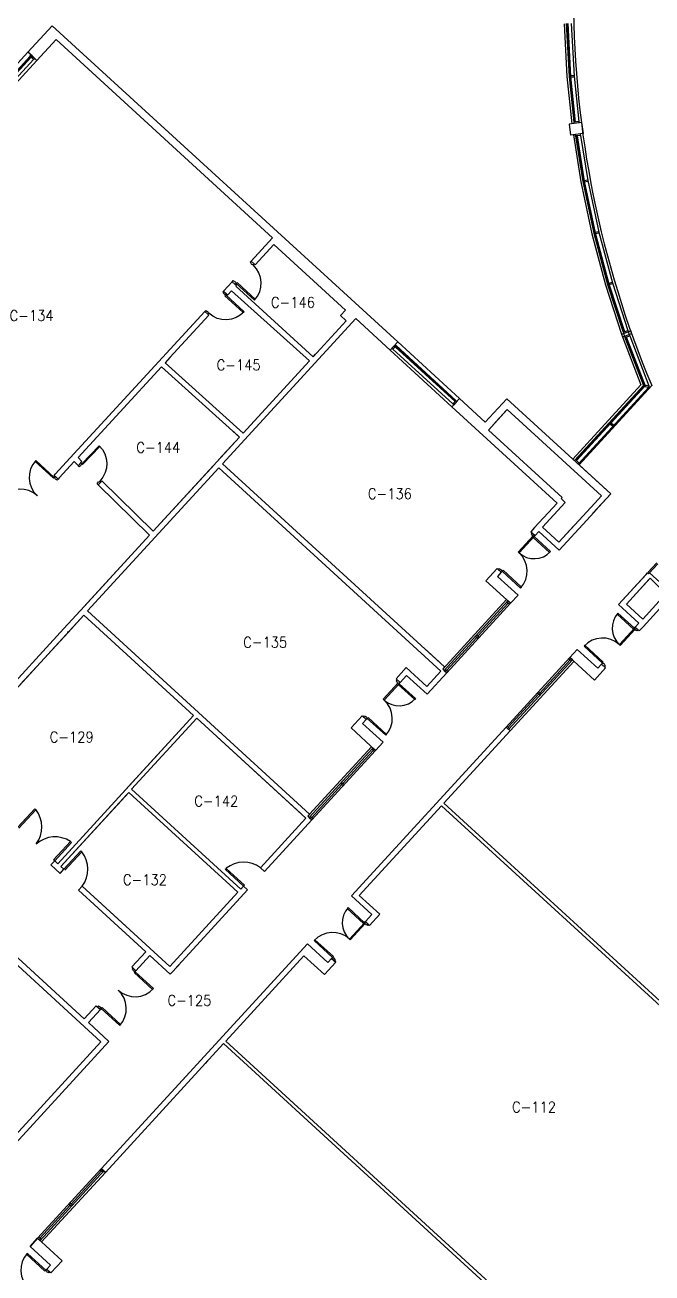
# Model space of a CAD drawing. Header units: inches. Extents: x -2 to 15026, y -1056 to 7065.
# Drawn here: x 4154 to 5058, y 3647 to 5447 of the extents above; entities that cross this region are included whole.
import ezdxf
from ezdxf.enums import TextEntityAlignment as Align

# ---------------------------------------------------------------- set-up
doc = ezdxf.new("R2010")
doc.units = ezdxf.units.IN
doc.header["$LTSCALE"] = 48
doc.header["$MEASUREMENT"] = 0
doc.layers.get('0').update_dxf_attribs({"linetype": 'CONTINUOUS'})
for name, color, linetype in [('A-DOOR', 5, 'CONTINUOUS'), ('A-GLAZ', 1, 'CONTINUOUS'), ('A-GLAZ-DETL', 5, 'CONTINUOUS'), ('A-WALL', 7, 'CONTINUOUS'), ('A-WALL-SILL', 3, 'CONTINUOUS'), ('SP-RMNO', 7, 'CONTINUOUS'), ('SP-ROOM', 7, 'CONTINUOUS'), ('SP-ROOMF', 7, 'CONTINUOUS')]:
    doc.layers.add(name, color=color, linetype=linetype)
doc.styles.add('ROMANS', font='ROMANS', dxfattribs={"width": 0.78})

# ---------------------------------------------------------------- blocks, each defined once
blk = doc.blocks.new('FMGRM1')
at = {"style": 'ROMANS', "width": 0.9}
for tag, p in [('DATA1', (0, -0.284)), ('DATA2', (0, -0.443)), ('DATA3', (0, -0.602)), ('DATA4', (0, -0.762)), ('DATA5', (0, -0.921))]:
    blk.add_attdef(tag, text='', height=0.117, dxfattribs=at).set_placement(p, align=Align.CENTER)
at = {"layer": 'SP-RMNO', "style": 'ROMANS', "width": 0.9}
blk.add_attdef('RMNUMB', text='', height=0.16, dxfattribs=at).set_placement((0, 0), align=Align.MIDDLE)

msp = doc.modelspace()

# ---------------------------------------------------------------- linework, layer by layer
at = {"layer": 'A-DOOR', "linetype": 'Continuous'}
for p, q in [((4479.6, 5106.3), (4478.2, 5104.8)), ((4478.2, 5104.8), (4479.6, 5103.5)), ((4479.6, 5103.5), (4479.2, 5103)), ((4479.2, 5103), (4480.6, 5101.8)), ((4483.8, 5102.4), (4479.6, 5106.3)), ((4480.6, 5101.8), (4481, 5102.2)), ((4481, 5102.2), (4482.5, 5100.9)), ((4482.5, 5100.9), (4483.8, 5102.4)), ((4452.5, 5076.8), (4453.9, 5078.3)), ((4453.9, 5078.3), (4455.3, 5076.9)), ((4455.3, 5076.9), (4455.7, 5077.4)), ((4455.7, 5077.4), (4457.1, 5076.1)), ((4440, 5063.2), (4438.6, 5061.7)), ((4438.6, 5061.7), (4440, 5060.4)), ((4440, 5060.4), (4439.6, 5060)), ((4439.6, 5060), (4441, 5058.7)), ((4444.2, 5059.3), (4440, 5063.2)), ((4442.9, 5057.9), (4444.2, 5059.3)), ((4456.8, 5072.9), (4452.5, 5076.8)), ((4457.1, 5076.1), (4456.7, 5075.7)), ((4456.7, 5075.7), (4458.1, 5074.4)), ((4458.1, 5074.4), (4456.8, 5072.9)), ((4459.3, 5075.7), (4458.1, 5074.4)), ((4458.1, 5074.4), (4484.7, 5050)), ((4485.9, 5051.3), (4459.3, 5075.7)), ((4441, 5058.7), (4441.4, 5059.2)), ((4441.4, 5059.2), (4442.9, 5057.9)), ((4441.7, 5056.6), (4442.9, 5057.9)), ((4468.2, 5032.2), (4441.7, 5056.6)), ((4442.9, 5057.9), (4469.4, 5033.5)), ((4412.9, 5033.8), (4414.2, 5035.2)), ((4417.2, 5029.8), (4412.9, 5033.8)), ((4414.2, 5035.2), (4415.7, 5033.9)), ((4415.7, 5033.9), (4416.1, 5034.3)), ((4416.1, 5034.3), (4417.5, 5033.1)), ((4417.5, 5033.1), (4417.1, 5032.6)), ((4417.1, 5032.6), (4418.5, 5031.3)), ((4418.5, 5031.3), (4417.2, 5029.8)), ((4469.4, 5033.5), (4468.2, 5032.2)), ((4235.5, 4814.1), (4260.4, 4840.1)), ((4261.7, 4838.9), (4236.7, 4812.9)), ((4260.4, 4840.1), (4261.7, 4838.9)), ((4169.2, 4818.8), (4168, 4817.6)), ((4168, 4817.6), (4194.6, 4793.2)), ((4195.7, 4794.5), (4169.2, 4818.8)), ((4234, 4815.5), (4230.1, 4811.3)), ((4230.1, 4811.3), (4231.5, 4809.9)), ((4231.5, 4809.9), (4232.8, 4811.3)), ((4232.8, 4811.3), (4233.3, 4810.9)), ((4233.3, 4810.9), (4234.6, 4812.3)), ((4235.5, 4814.1), (4234, 4815.5)), ((4234.1, 4812.7), (4235.5, 4814.1)), ((4234.6, 4812.3), (4234.1, 4812.7)), ((4236.7, 4812.9), (4235.5, 4814.1)), ((4194.6, 4793.2), (4195.7, 4794.5)), ((4195.7, 4794.5), (4197.1, 4796)), ((4197.2, 4793.2), (4195.7, 4794.5)), ((4198.1, 4791.5), (4196.7, 4792.8)), ((4197.1, 4796), (4201.3, 4792.1)), ((4198.5, 4791.9), (4198.1, 4791.5)), ((4200, 4790.6), (4198.5, 4791.9)), ((4201.3, 4792.1), (4200, 4790.6)), ((4257.5, 4785), (4258.8, 4786.4)), ((4258.9, 4783.6), (4257.5, 4785)), ((4258.4, 4786.8), (4259.7, 4788.2)), ((4258.8, 4786.4), (4258.4, 4786.8)), ((4262.9, 4787.8), (4258.9, 4783.6)), ((4259.7, 4788.2), (4260.1, 4787.8)), ((4260.1, 4787.8), (4261.5, 4789.2)), ((4261.5, 4789.2), (4262.9, 4787.8)), ((4864.7, 4686.8), (4886.3, 4710.4)), ((4887.6, 4709.2), (4866, 4685.6)), ((4884.7, 4714.6), (4883.3, 4713.1)), ((4883.3, 4713.1), (4884.8, 4711.8)), ((4884.8, 4711.8), (4884.3, 4711.3)), ((4884.3, 4711.3), (4885.7, 4710.1)), ((4888.9, 4710.7), (4884.7, 4714.6)), ((4885.7, 4710.1), (4886.2, 4710.5)), ((4886.2, 4710.5), (4887.6, 4709.2)), ((4886.3, 4710.4), (4887.6, 4709.2)), ((4886.4, 4707.9), (4887.6, 4709.2)), ((4910, 4686.3), (4886.4, 4707.9)), ((4887.6, 4709.2), (4888.9, 4710.7)), ((4887.6, 4709.2), (4911.2, 4687.6)), ((4866, 4685.6), (4864.7, 4686.8)), ((4911.2, 4687.6), (4910, 4686.3)), ((5064.4, 4671.3), (5051.6, 4657.3)), ((5053, 4655.9), (5065.9, 4669.9)), ((4836, 4661.5), (4837.4, 4663)), ((4840.3, 4657.6), (4836, 4661.5)), ((4837.4, 4663), (4838.8, 4661.7)), ((4838.8, 4661.7), (4839.3, 4662.1)), ((4839.3, 4662.1), (4840.6, 4660.9)), ((4840.6, 4660.9), (4840.2, 4660.4)), ((4840.2, 4660.4), (4841.6, 4659.1)), ((4841.6, 4659.1), (4840.3, 4657.6)), ((4841.6, 4659.1), (4842.8, 4660.4)), ((4868.2, 4634.8), (4841.6, 4659.1)), ((4842.8, 4660.4), (4869.4, 4636)), ((5051.6, 4657.3), (5053, 4655.9)), ((4869.4, 4636), (4868.2, 4634.8)), ((5008.5, 4598.4), (5007.3, 4597.1)), ((5007.3, 4597.1), (5030.9, 4575.5)), ((5032.1, 4576.8), (5008.5, 4598.4)), ((5032.1, 4576.8), (5010.5, 4553.2)), ((5011.8, 4552), (5033.4, 4575.6)), ((5030.9, 4575.5), (5032.1, 4576.8)), ((5032.1, 4576.8), (5033.4, 4578.3)), ((5033.4, 4575.6), (5032.1, 4576.8)), ((5033.5, 4575.5), (5032.1, 4576.8)), ((5033.1, 4575), (5033.5, 4575.5)), ((5034.5, 4573.8), (5033.1, 4575)), ((5033.4, 4578.3), (5037.7, 4574.4)), ((5034.9, 4574.2), (5034.5, 4573.8)), ((5036.3, 4572.9), (5034.9, 4574.2)), ((5037.7, 4574.4), (5036.3, 4572.9)), ((4960.8, 4552.3), (4959.6, 4551)), ((4959.6, 4551), (4986.1, 4526.7)), ((4987.3, 4528), (4960.8, 4552.3)), ((5010.5, 4553.2), (5011.8, 4552)), ((4986.1, 4526.7), (4984.8, 4525.2)), ((4984.8, 4525.2), (4989, 4521.3)), ((4986.1, 4526.7), (4987.3, 4528)), ((4987.6, 4525.4), (4986.1, 4526.7)), ((4988, 4525.8), (4987.6, 4525.4)), ((4989.4, 4524.6), (4988, 4525.8)), ((4989, 4524.1), (4989.4, 4524.6)), ((4990.4, 4522.8), (4989, 4524.1)), ((4989, 4521.3), (4990.4, 4522.8)), ((4690.1, 4502.2), (4688.8, 4500.8)), ((4694.4, 4498.4), (4690.1, 4502.2)), ((4670.1, 4474.5), (4691.7, 4498.1)), ((4693, 4496.9), (4671.4, 4473.3)), ((4688.8, 4500.8), (4690.2, 4499.5)), ((4690.2, 4499.5), (4689.8, 4499)), ((4689.8, 4499), (4691.2, 4497.7)), ((4691.2, 4497.7), (4691.6, 4498.2)), ((4691.6, 4498.2), (4693, 4496.9)), ((4691.7, 4498.1), (4693, 4496.9)), ((4691.8, 4495.6), (4693, 4496.9)), ((4715.4, 4474), (4691.8, 4495.6)), ((4693, 4496.9), (4694.4, 4498.4)), ((4693, 4496.9), (4716.6, 4475.3)), ((4671.4, 4473.3), (4670.1, 4474.5)), ((4716.6, 4475.3), (4715.4, 4474)), ((4641.5, 4449.2), (4642.8, 4450.6)), ((4645.7, 4445.3), (4641.5, 4449.2)), ((4642.8, 4450.6), (4644.3, 4449.3)), ((4644.3, 4449.3), (4644.7, 4449.8)), ((4644.7, 4449.8), (4646.1, 4448.5)), ((4646.1, 4448.5), (4645.6, 4448.1)), ((4645.6, 4448.1), (4647.1, 4446.7)), ((4647.1, 4446.7), (4648.3, 4448)), ((4648.3, 4448), (4674.8, 4423.7)), ((4647.1, 4446.7), (4645.7, 4445.3)), ((4673.6, 4422.4), (4647.1, 4446.7)), ((4674.8, 4423.7), (4673.6, 4422.4)), ((4143.3, 4289.9), (4167.6, 4316.4)), ((4144.7, 4288.6), (4169.1, 4315.1)), ((4167.6, 4316.4), (4169.1, 4315.1)), ((4194.9, 4242.6), (4219.2, 4269.2)), ((4196.4, 4241.3), (4220.7, 4267.8)), ((4219.2, 4269.2), (4220.7, 4267.8)), ((4209.6, 4229.1), (4233.9, 4255.6)), ((4211.1, 4227.7), (4235.4, 4254.3)), ((4233.9, 4255.6), (4235.4, 4254.3)), ((4196.4, 4241.3), (4194.9, 4242.6)), ((4442.2, 4229.1), (4443.5, 4230.5)), ((4468.7, 4204.7), (4442.2, 4229.1)), ((4470.1, 4206.2), (4443.5, 4230.5)), ((4468.7, 4204.7), (4470.1, 4206.2)), ((4619.4, 4173.8), (4618.2, 4172.5)), ((4618.2, 4172.5), (4641.8, 4150.8)), ((4642.9, 4152.1), (4619.4, 4173.8)), ((4642.9, 4152.1), (4621.3, 4128.5)), ((4622.6, 4127.4), (4644.2, 4151)), ((4641.8, 4150.8), (4642.9, 4152.1)), ((4642.9, 4152.1), (4644.3, 4153.6)), ((4644.2, 4151), (4642.9, 4152.1)), ((4644.4, 4150.8), (4642.9, 4152.1)), ((4644, 4150.4), (4644.4, 4150.8)), ((4645.3, 4149.1), (4644, 4150.4)), ((4644.3, 4153.6), (4648.5, 4149.7)), ((4645.8, 4149.6), (4645.3, 4149.1)), ((4647.2, 4148.2), (4645.8, 4149.6)), ((4648.5, 4149.7), (4647.2, 4148.2)), ((4571.6, 4127.6), (4570.5, 4126.3)), ((4570.5, 4126.3), (4597, 4102)), ((4598.2, 4103.3), (4571.6, 4127.6)), ((4621.3, 4128.5), (4622.6, 4127.4)), ((4597, 4102), (4595.7, 4100.5)), ((4595.7, 4100.5), (4599.9, 4096.6)), ((4597, 4102), (4598.2, 4103.3)), ((4598.4, 4100.7), (4597, 4102)), ((4598.9, 4101.1), (4598.4, 4100.7)), ((4600.2, 4099.9), (4598.9, 4101.1)), ((4599.8, 4099.4), (4600.2, 4099.9)), ((4601.2, 4098.1), (4599.8, 4099.4)), ((4599.9, 4096.6), (4601.2, 4098.1)), ((4309.4, 4086.7), (4308, 4085.3)), ((4308, 4085.3), (4309.4, 4083.9)), ((4309.4, 4083.9), (4309, 4083.5)), ((4309, 4083.5), (4310.4, 4082.2)), ((4313.6, 4082.8), (4309.4, 4086.7)), ((4310.4, 4082.2), (4310.8, 4082.7)), ((4310.8, 4082.7), (4312.3, 4081.4)), ((4312.3, 4081.4), (4311.1, 4080.1)), ((4311.1, 4080.1), (4337.6, 4055.8)), ((4312.3, 4081.4), (4313.6, 4082.8)), ((4338.8, 4057), (4312.3, 4081.4)), ((4337.6, 4055.8), (4338.8, 4057)), ((4258, 4030.7), (4259.4, 4032.2)), ((4262.3, 4026.8), (4258, 4030.7)), ((4259.4, 4032.2), (4260.8, 4030.9)), ((4260.8, 4030.9), (4261.2, 4031.3)), ((4261.2, 4031.3), (4262.6, 4030)), ((4262.6, 4030), (4262.2, 4029.6)), ((4262.2, 4029.6), (4263.6, 4028.3)), ((4263.6, 4028.3), (4262.3, 4026.8)), ((4264.8, 4029.6), (4263.6, 4028.3)), ((4263.6, 4028.3), (4290.2, 4004)), ((4291.3, 4005.2), (4264.8, 4029.6)), ((4290.2, 4004), (4291.3, 4005.2)), ((4155.8, 3673.8), (4157, 3675.1)), ((4182.4, 3649.5), (4155.8, 3673.8)), ((4157, 3675.1), (4183.5, 3650.8)), ((4183.5, 3650.8), (4182.4, 3649.5)), ((4183.5, 3650.8), (4184.9, 3652.3)), ((4185, 3649.5), (4183.5, 3650.8)), ((4184.6, 3649), (4185, 3649.5)), ((4185.9, 3647.7), (4184.6, 3649)), ((4184.9, 3652.3), (4189.1, 3648.4)), ((4186.4, 3648.2), (4185.9, 3647.7)), ((4187.8, 3646.9), (4186.4, 3648.2)), ((4189.1, 3648.4), (4187.8, 3646.9))]:
    msp.add_line(p, q, dxfattribs=at)
for centre, radius, start, end in [((4887.6, 4709.2), 32, 227.5, 317.5), ((4841.6, 4659.1), 36, 317.5, 47.5), ((5032.1, 4576.8), 32, 137.5, 227.5), ((4986.1, 4526.7), 36, 47.5, 137.5), ((4693, 4496.9), 32, 227.5, 317.5), ((4647.1, 4446.7), 36, 317.5, 47.5), ((4137.4, 4289.9), 40.5, 323.1693, 38.5578), ((4196.8, 4235.4), 40.5, 56.4424, 131.8307), ((4203.8, 4229.1), 40.5, 323.1693, 38.5576), ((4468.8, 4198.9), 40.5, 53.1692, 128.5577), ((4642.9, 4152.1), 32, 137.5, 227.5), ((4597, 4102), 36, 47.5, 137.5), ((4183.5, 3650.8), 36, 137.5, 227.5)]:
    msp.add_arc(centre, radius, start, end, dxfattribs=at)
for centre, major_axis, start_param, end_param in [((4458.1, 5074.4), (-23.1, -27.6), 1.527163, 3.097959), ((4195.7, 4794.5), (25.5, -25.5), 3.185226, 4.756022), ((4147.1, 4741.4), (25.5, -25.5), 1.61443, 3.185226), ((4312.3, 4081.4), (25.5, 25.5), 3.185226, 4.756022), ((4263.6, 4028.3), (-25.5, 25.5), 3.185226, 4.756022)]:
    msp.add_ellipse(centre, major_axis=major_axis, ratio=1, start_param=start_param, end_param=end_param, dxfattribs=at)
at = {"layer": 'A-DOOR', "linetype": 'Continuous', "extrusion": (0, 0, -1)}
for centre, major_axis in [((4442.9, 5057.9), (25.5, 25.5)), ((4235.5, 4814.1), (-24.9, 26))]:
    msp.add_ellipse(centre, major_axis=major_axis, ratio=1, start_param=1.527163, end_param=3.097959, dxfattribs=at)
at = {"layer": 'A-DOOR', "linetype": 'Continuous'}
for p in [(4215.2, 4571.2), (4313.2, 4083.2)]:
    msp.add_point(p, dxfattribs=at)
at = {"layer": 'A-GLAZ', "linetype": 'Continuous'}
for p, q in [((4934, 5449.1), (4938, 5372.8)), ((4935, 5449.1), (4938.9, 5372.9)), ((4936, 5449.1), (4939.9, 5373)), ((4941.2, 5449.3), (4945.2, 5373.4)), ((4092.6, 5327.8), (4160.9, 5402.3)), ((4161.6, 5401.6), (4093.4, 5327.1)), ((4162.3, 5400.9), (4094.1, 5326.4)), ((4097.8, 5323.1), (4166, 5397.5)), ((4938, 5372.8), (4944.9, 5306.8)), ((4938.9, 5372.9), (4945.9, 5306.9)), ((4939.9, 5373), (4946.9, 5307.1)), ((4945.2, 5373.4), (4952.1, 5307.7)), ((4947.5, 5287), (4957.9, 5221.4)), ((4948.5, 5287.1), (4958.9, 5221.6)), ((4949.5, 5287.2), (4959.9, 5221.8)), ((4954.7, 5287.9), (4965, 5222.7)), ((4957.9, 5221.4), (4973.8, 5146.7)), ((4958.9, 5221.6), (4974.7, 5146.9)), ((4959.9, 5221.8), (4975.7, 5147.2)), ((4965, 5222.7), (4980.8, 5148.4)), ((4973.8, 5146.7), (4993.5, 5072.9)), ((4974.7, 5146.9), (4994.5, 5073.2)), ((4975.7, 5147.2), (4995.5, 5073.5)), ((4980.8, 5148.4), (5000.5, 5075)), ((4993.5, 5072.9), (5015.9, 5004.1)), ((4994.5, 5073.2), (5016.8, 5004.4)), ((4995.5, 5073.5), (5017.8, 5004.7)), ((5000.5, 5075), (5022.7, 5006.5)), ((5018.6, 4996.5), (5045.2, 4927.1)), ((5019.5, 4996.9), (5046.4, 4926.9)), ((5020.5, 4997.2), (5047.5, 4926.7)), ((5025.4, 4998.9), (5053.2, 4926.6)), ((4684.1, 4979.3), (4770.2, 4900.5)), ((4773.6, 4904.1), (4687.5, 4983)), ((4774.2, 4904.9), (4688.2, 4983.8)), ((4688.8, 4984.5), (4774.9, 4905.6)), ((5045.2, 4927.1), (4945.8, 4818.6)), ((5046.4, 4926.9), (4947.9, 4819.4)), ((5047.5, 4926.7), (4948.6, 4818.8)), ((5052.8, 4924.7), (4951.1, 4813.7)), ((4849.9, 4616.3), (4758, 4516)), ((4806.5, 4565.2), (4850.4, 4613.1)), ((4761.2, 4515.8), (4805.1, 4563.7)), ((4850.9, 4430.9), (4942.8, 4531.1)), ((4939.6, 4531.4), (4895.7, 4483.4)), ((4894.3, 4482), (4850.4, 4434)), ((4655.3, 4403.9), (4563.4, 4303.7)), ((4611.9, 4352.8), (4655.8, 4400.8)), ((4566.6, 4303.4), (4610.5, 4351.4)), ((4175.3, 3693.6), (4267.2, 3793.9)), ((4264, 3794.1), (4220.1, 3746.2)), ((4218.7, 3744.7), (4174.8, 3696.8))]:
    msp.add_line(p, q, dxfattribs=at)
at = {"layer": 'A-GLAZ-DETL', "linetype": 'Continuous'}
for p, q in [((4160.9, 5402.3), (4162.2, 5403.7)), ((4166, 5397.5), (4160.9, 5402.3)), ((4162.2, 5403.7), (4167.4, 5399)), ((4167.4, 5399), (4166, 5397.5)), ((4938.9, 5372.9), (4939.9, 5373)), ((4939.9, 5374), (4945.1, 5374.4)), ((4940, 5372), (4945.3, 5372.4)), ((4952.1, 5307.7), (4944.9, 5306.8)), ((4944.9, 5306.8), (4945.1, 5304.8)), ((4952.1, 5307.7), (4952.3, 5305.7)), ((4947.5, 5287), (4947.2, 5288.9)), ((4954.7, 5287.9), (4947.5, 5287)), ((4954.7, 5287.9), (4954.4, 5289.9)), ((4958.9, 5221.6), (4959.9, 5221.8)), ((4959.7, 5222.7), (4964.8, 5223.7)), ((4960, 5220.8), (4965.2, 5221.7)), ((4975.5, 5148.1), (4980.6, 5149.4)), ((4974.7, 5146.9), (4975.7, 5147.2)), ((4975.9, 5146.2), (4981.1, 5147.4)), ((4994.5, 5073.2), (4995.5, 5073.5)), ((4995.2, 5074.4), (5000.2, 5075.9)), ((4995.7, 5072.5), (5000.8, 5074)), ((5015.9, 5004.1), (5022.7, 5006.5)), ((5022.7, 5006.5), (5023.4, 5004.6)), ((5015.9, 5004.1), (5016.5, 5002.2)), ((5016.5, 5002.2), (5023.4, 5004.6)), ((5017.9, 4998.4), (5024.7, 5000.8)), ((5017.9, 4998.4), (5018.6, 4996.5)), ((5018.6, 4996.5), (5025.4, 4998.9)), ((5024.7, 5000.8), (5025.4, 4998.9)), ((4682.6, 4980.7), (4687.4, 4985.8)), ((4684.1, 4979.3), (4682.6, 4980.7)), ((4688.8, 4984.5), (4684.1, 4979.3)), ((4687.4, 4985.8), (4688.8, 4984.5)), ((5046.4, 4926.9), (5047.5, 4926.7)), ((5046.7, 4925.8), (5052.8, 4924.7)), ((5047.1, 4927.8), (5053.2, 4926.6)), ((5053.2, 4926.6), (5052.8, 4924.7)), ((4770.2, 4900.5), (4774.9, 4905.6)), ((4771.7, 4899.1), (4770.2, 4900.5)), ((4776.4, 4904.3), (4771.7, 4899.1)), ((4774.9, 4905.6), (4776.4, 4904.3)), ((4997.1, 4873.2), (4997.9, 4872.5)), ((4997.2, 4871.8), (5001.1, 4868.2)), ((4998.5, 4873.2), (5002.4, 4869.7)), ((4947.1, 4820.1), (4952.5, 4815.2))]:
    msp.add_line(p, q, dxfattribs=at)
for points in [[(4852.2, 4611.4), (4853.6, 4612.9), (4849.9, 4616.3), (4848.5, 4614.8)], [(4806.9, 4562), (4808.3, 4563.5), (4804.6, 4566.9), (4803.3, 4565.4)], [(4939.1, 4534.5), (4937.7, 4533), (4941.4, 4529.7), (4942.8, 4531.1)], [(4761.7, 4512.6), (4763, 4514.1), (4759.3, 4517.5), (4758, 4516)], [(4893.8, 4485.1), (4892.5, 4483.6), (4896.2, 4480.3), (4897.5, 4481.7)], [(4848.6, 4435.7), (4847.2, 4434.3), (4850.9, 4430.9), (4852.2, 4432.3)], [(4657.6, 4399.1), (4659, 4400.6), (4655.3, 4403.9), (4654, 4402.5)], [(4612.4, 4349.7), (4613.7, 4351.2), (4610, 4354.5), (4608.7, 4353.1)], [(4567.1, 4300.3), (4568.5, 4301.8), (4564.8, 4305.1), (4563.4, 4303.7)], [(4263.5, 3797.2), (4262.1, 3795.8), (4265.8, 3792.4), (4267.2, 3793.9)], [(4218.2, 3747.8), (4216.9, 3746.4), (4220.6, 3743), (4221.9, 3744.5)], [(4173, 3698.4), (4171.6, 3697), (4175.3, 3693.6), (4176.7, 3695.1)]]:
    msp.add_lwpolyline(points, close=True, dxfattribs=at)
at = {"layer": 'A-WALL', "linetype": 'Continuous'}
for p, q in [((4157.8, 5407.8), (4192.9, 5446.1)), ((4691, 4989.8), (4192.9, 5446.1)), ((4170.8, 5395.9), (4198.5, 5426.1)), ((4198.5, 5426.1), (4510.6, 5140.1)), ((4163.7, 5402.4), (4157.8, 5407.8)), ((4163.7, 5402.4), (4170.8, 5395.9)), ((4956, 5306.2), (4938.2, 5303.9)), ((4938.2, 5303.9), (4940.2, 5288)), ((4956, 5306.2), (4958.1, 5290.4)), ((4958.1, 5290.4), (4940.2, 5288)), ((4479.6, 5106.3), (4510.6, 5140.1)), ((4512.5, 5130.3), (4485.5, 5100.9)), ((4615.9, 5035.9), (4512.5, 5130.3)), ((4485.5, 5100.9), (4483.8, 5102.4)), ((4440, 5063.2), (4452.5, 5076.8)), ((4444.2, 5059.3), (4445.9, 5057.8)), ((4451.3, 5063.7), (4445.9, 5057.8)), ((4563.6, 4962.5), (4451.3, 5063.7)), ((4458.4, 5071.4), (4456.8, 5072.9)), ((4458.4, 5071.4), (4457.4, 5070.3)), ((4569, 4968.4), (4457.4, 5070.3)), ((4218.9, 4822.8), (4412.9, 5033.8)), ((4418.8, 5028.4), (4362.6, 4967.3)), ((4418.8, 5028.4), (4417.2, 5029.8)), ((4438.5, 4814.2), (4630.4, 5023.6)), ((4608.5, 5027.8), (4615.9, 5035.9)), ((4616.6, 5020.4), (4608.5, 5027.8)), ((4615.9, 5035.9), (4615.2, 5036.6)), ((4629.9, 5023.1), (4630.4, 5023.6)), ((4680.1, 4978), (4630.4, 5023.6)), ((4616.6, 5020.4), (4569, 4968.4)), ((5023.4, 5004.6), (5026.9, 5005.8)), ((5026.9, 5005.8), (5028.2, 5002.1)), ((4680.1, 4978), (4691, 4989.8)), ((5013.7, 5001.2), (5016.5, 5002.2)), ((5013.7, 5001.2), (5015, 4997.4)), ((5015, 4997.4), (5017.9, 4998.4)), ((5016.5, 5002.2), (5017.9, 4998.4)), ((5023.4, 5004.6), (5024.7, 5000.8)), ((5024.7, 5000.8), (5028.2, 5002.1)), ((4569, 4968.4), (4572.4, 4972.1)), ((4350.4, 4954), (4230, 4823.1)), ((4350.4, 4954), (4462.9, 4852.6)), ((4462.9, 4852.6), (4350.4, 4954)), ((4362.6, 4967.3), (4355.8, 4959.9)), ((4355.8, 4959.9), (4468.3, 4858.5)), ((4355.8, 4959.9), (4468.3, 4858.5)), ((4563.6, 4962.5), (4468.3, 4858.5)), ((4563.6, 4962.5), (4468.3, 4858.5)), ((4563.6, 4962.5), (4468.3, 4858.5)), ((4769.2, 4896.4), (4780, 4908.2)), ((4817.2, 4874.1), (4780, 4908.2)), ((4817.2, 4874.1), (4848.2, 4908)), ((4848.2, 4908), (4948.9, 4815.8)), ((4769.2, 4896.4), (4920.9, 4757.4)), ((4821.7, 4862.8), (4848.9, 4892.5)), ((4831.1, 4873.1), (4839.2, 4881.9)), ((4840.8, 4883.6), (4848.9, 4892.5)), ((4840.8, 4883.6), (4848.9, 4892.5)), ((4848.9, 4892.5), (4984.7, 4768)), ((4821.7, 4862.8), (4829.8, 4871.6)), ((4821.7, 4862.8), (4928.1, 4765.3)), ((4462.9, 4852.6), (4338.6, 4717)), ((4462.9, 4852.6), (4338.6, 4717)), ((4462.9, 4852.6), (4432.6, 4819.6)), ((4462.9, 4852.6), (4454, 4860.7)), ((4218.9, 4822.8), (4197.2, 4799.2)), ((4224.6, 4817.2), (4202.9, 4793.6)), ((4224.6, 4817.2), (4230.3, 4811.6)), ((4230, 4823.1), (4235.7, 4817.5)), ((4230, 4823.1), (4235.7, 4817.5)), ((4234, 4815.5), (4235.7, 4817.5)), ((4243.9, 4601.8), (4433.1, 4808.3)), ((4433.1, 4808.3), (4243.9, 4601.8)), ((4427.2, 4813.7), (4338.6, 4717)), ((4433.1, 4808.3), (4753.1, 4515.1)), ((4753.1, 4515.1), (4433.1, 4808.3)), ((4758.5, 4521), (4438.5, 4814.2)), ((4438.5, 4814.2), (4758.5, 4521)), ((4998.1, 4770.7), (4948.9, 4815.8)), ((4948.9, 4815.8), (4998.1, 4770.7)), ((4998.1, 4770.7), (4952.4, 4812.6)), ((4195.5, 4797.4), (4197.2, 4799.2)), ((4201.3, 4792.1), (4195.5, 4797.4)), ((4202.9, 4793.6), (4201.3, 4792.1)), ((4262.9, 4787.8), (4264.5, 4789.4)), ((4264.5, 4789.4), (4338.6, 4717)), ((4258.9, 4783.6), (4333.2, 4711.1)), ((4888.4, 4722), (4920.9, 4757.4)), ((4920.9, 4757.4), (4888.4, 4722)), ((4932.6, 4758.4), (4899.7, 4722.5)), ((4932.6, 4758.4), (4899.7, 4722.5)), ((4923.3, 4700.9), (4975.1, 4757.4)), ((4923.3, 4700.9), (4975.1, 4757.4)), ((4926.7, 4763.8), (4928.1, 4765.3)), ((4926.7, 4763.8), (4932.6, 4758.4)), ((4926.7, 4763.8), (4932.6, 4758.4)), ((4972.5, 4742.7), (4998.1, 4770.7)), ((4975, 4757.5), (4984.7, 4768)), ((4975, 4757.5), (4984.7, 4768)), ((4975.1, 4757.4), (4975, 4757.5)), ((4981, 4752), (4998.1, 4770.7)), ((4998.1, 4770.7), (4981, 4752)), ((4963.5, 4732.8), (4973.7, 4744)), ((4973.7, 4744), (4981, 4752)), ((4888.4, 4722), (4883, 4716.1)), ((4888.4, 4722), (4883, 4716.1)), ((4888.4, 4722), (4888.4, 4722)), ((4923.3, 4700.9), (4899.7, 4722.5)), ((4899.7, 4722.5), (4923.3, 4700.9)), ((4923.3, 4700.9), (4945, 4724.5)), ((4923.8, 4689.6), (4963.5, 4732.8)), ((4963.5, 4732.8), (4923.8, 4689.6)), ((4945, 4724.5), (4945, 4724.5)), ((4333.2, 4711.1), (4238, 4607.2)), ((4333.2, 4711.1), (4239.4, 4608.7)), ((4883, 4716.1), (4888.9, 4710.7)), ((4883, 4716.1), (4888.9, 4710.7)), ((4888.9, 4710.7), (4894.3, 4716.6)), ((4888.9, 4710.7), (4894.3, 4716.6)), ((4923.8, 4689.6), (4894.3, 4716.6)), ((4923.8, 4689.6), (4894.3, 4716.6)), ((4818.2, 4645.3), (4834.4, 4663)), ((4818.2, 4645.3), (4834.4, 4663)), ((4853.6, 4612.9), (4818.2, 4645.3)), ((4853.6, 4612.9), (4818.2, 4645.3)), ((4834.4, 4663), (4840.3, 4657.6)), ((4834.4, 4663), (4840.3, 4657.6)), ((4840.3, 4657.6), (4834.9, 4651.7)), ((4840.3, 4657.6), (4834.9, 4651.7)), ((4834.9, 4651.7), (4864.4, 4624.7)), ((4834.9, 4651.7), (4864.4, 4624.7)), ((5009.4, 4611.2), (5049, 4654.5)), ((5009.4, 4611.2), (5047.6, 4653)), ((5020.7, 4611.7), (5054.9, 4649)), ((5053.5, 4647.6), (5020.7, 4611.7)), ((5053.5, 4647.6), (5020.7, 4611.7)), ((5049, 4654.5), (5051.2, 4656.9)), ((5051.2, 4656.9), (5052.7, 4655.6)), ((5052.7, 4655.6), (5054.1, 4657)), ((5079.1, 4634.1), (5054.1, 4657)), ((5054.9, 4649), (5077.5, 4626.4)), ((5042.3, 4635.3), (5042.3, 4635.3)), ((4761.7, 4512.6), (4853.6, 4612.9)), ((4864.4, 4624.7), (4853.6, 4612.9)), ((4864.4, 4624.7), (4853.6, 4612.9)), ((5009.4, 4611.2), (5038.8, 4584.2)), ((5038.8, 4584.2), (5009.4, 4611.2)), ((5020.7, 4611.7), (5044.2, 4590.1)), ((5020.7, 4611.7), (5044.2, 4590.1)), ((5077.1, 4626), (5044.2, 4590.1)), ((5044.2, 4590.1), (5077.1, 4626)), ((4042.6, 4382.1), (4238.5, 4595.9)), ((4239.4, 4608.7), (4209.7, 4576.3)), ((4238.5, 4595.9), (4215.6, 4570.9)), ((4238.5, 4595.9), (4396.7, 4451)), ((4563.9, 4308.6), (4243.9, 4601.8)), ((4243.9, 4601.8), (4563.9, 4308.6)), ((5069.1, 4605.3), (5044.7, 4578.8)), ((5069.1, 4605.3), (5044.7, 4578.8)), ((4209.7, 4576.3), (4036.8, 4387.6)), ((5033.4, 4578.3), (5038.8, 4584.2)), ((5038.8, 4584.2), (5033.4, 4578.3)), ((5033.4, 4578.3), (5039.3, 4572.9)), ((5033.4, 4578.3), (5039.3, 4572.9)), ((5038.8, 4584.2), (5038.8, 4584.2)), ((5044.7, 4578.8), (5039.3, 4572.9)), ((5039.3, 4572.9), (5044.7, 4578.8)), ((4164.2, 4514.8), (4215.6, 4570.9)), ((4729, 4548), (4751.1, 4527.7)), ((4939.1, 4534.5), (4949.9, 4546.3)), ((4939.1, 4534.5), (4949.9, 4546.3)), ((4979.4, 4519.3), (4949.9, 4546.3)), ((4949.9, 4546.3), (4979.4, 4519.3)), ((4688.5, 4503.8), (4703.3, 4520)), ((4688.5, 4503.8), (4703.3, 4520)), ((4732.8, 4493), (4703.3, 4520)), ((4703.3, 4520), (4732.8, 4493)), ((4751.1, 4527.7), (4751.1, 4527.7)), ((4758.5, 4521), (4755.8, 4518)), ((4939.1, 4534.5), (4847.2, 4434.3)), ((4939.1, 4534.5), (4974.5, 4502.1)), ((4974.5, 4502.1), (4939.1, 4534.5)), ((4974.5, 4502.1), (4990.7, 4519.8)), ((4990.7, 4519.8), (4974.5, 4502.1)), ((4984.8, 4525.2), (4979.4, 4519.3)), ((4979.4, 4519.3), (4984.8, 4525.2)), ((4990.7, 4519.8), (4984.8, 4525.2)), ((4984.8, 4525.2), (4990.7, 4519.8)), ((4164.2, 4514.8), (4146.7, 4495.7)), ((4694.4, 4498.4), (4688.5, 4503.8)), ((4694.4, 4498.4), (4688.5, 4503.8)), ((4694.4, 4498.4), (4703.8, 4508.7)), ((4703.8, 4508.7), (4694.4, 4498.4)), ((4733.3, 4481.7), (4703.8, 4508.7)), ((4733.3, 4481.7), (4703.8, 4508.7)), ((4753.1, 4515.1), (4732.8, 4493)), ((4732.8, 4493), (4753.1, 4515.1)), ((4761.7, 4512.6), (4733.3, 4481.7)), ((4761.7, 4512.6), (4733.3, 4481.7)), ((4755.8, 4518), (4761.7, 4512.6)), ((4755.8, 4518), (4761.7, 4512.6)), ((4396.7, 4451), (4200.8, 4237.2)), ((4302.8, 4348.6), (4396.7, 4451)), ((4623.6, 4433), (4639.8, 4450.7)), ((4639.8, 4450.7), (4623.6, 4433)), ((4639.8, 4450.7), (4645.7, 4445.3)), ((4645.7, 4445.3), (4639.8, 4450.7)), ((4307.3, 4344.5), (4401.1, 4447)), ((4307.3, 4344.5), (4401.1, 4447)), ((4401.1, 4447), (4558.5, 4302.7)), ((4401.1, 4447), (4558.5, 4302.7)), ((4551.1, 4309.5), (4401.1, 4447)), ((4659, 4400.6), (4623.6, 4433)), ((4623.6, 4433), (4659, 4400.6)), ((4624.3, 4191), (4847.2, 4434.3)), ((4624.3, 4191), (4847.2, 4434.3)), ((4645.7, 4445.3), (4640.3, 4439.4)), ((4640.3, 4439.4), (4645.7, 4445.3)), ((4640.3, 4439.4), (4669.8, 4412.4)), ((4669.8, 4412.4), (4640.3, 4439.4)), ((4847.2, 4434.3), (4853.1, 4428.8)), ((4847.2, 4434.3), (4853.1, 4428.8)), ((4669.8, 4412.4), (4659, 4400.6)), ((4659, 4400.6), (4669.8, 4412.4)), ((4853.1, 4428.8), (4757.5, 4324.5)), ((4757.5, 4324.5), (4853.1, 4428.8)), ((4567.1, 4300.3), (4659, 4400.6)), ((4200.8, 4237.2), (4298.8, 4344.2)), ((4205.2, 4233.2), (4303.2, 4340.1)), ((4205.2, 4233.2), (4303.2, 4340.1)), ((4298.8, 4344.2), (4302.8, 4348.6)), ((4303.2, 4340.1), (4460.6, 4195.9)), ((4303.2, 4340.1), (4460.6, 4195.9)), ((4464.7, 4200.3), (4307.3, 4344.5)), ((4464.7, 4200.3), (4307.3, 4344.5)), ((4205.2, 4233.2), (4299.8, 4336.4)), ((5336.1, 3794.3), (4757.5, 4324.5)), ((4563.9, 4308.6), (4561.2, 4305.7)), ((4567.1, 4300.3), (4561.2, 4305.7)), ((4563.4, 4303.7), (4567.1, 4300.3)), ((4635.6, 4191.4), (4754.1, 4320.8)), ((4754.1, 4320.8), (4635.6, 4191.4)), ((5332.7, 3790.7), (4754.1, 4320.8)), ((4493, 4231.3), (4558.5, 4302.7)), ((4558.5, 4302.7), (4493, 4231.3)), ((4567.1, 4300.3), (4498.9, 4225.9)), ((4239, 4013.3), (3955.9, 4272.7)), ((4239, 4013.3), (3955.9, 4272.7)), ((4263.1, 3980.4), (3956.4, 4261.4)), ((3956.4, 4261.4), (4263.1, 3980.4)), ((4190.9, 4235.4), (4196.4, 4241.3)), ((4204.2, 4223.2), (4190.9, 4235.4)), ((4200.8, 4237.2), (4196.4, 4241.3)), ((4200.8, 4237.2), (4196.4, 4241.3)), ((4205.2, 4233.2), (4209.6, 4229.1)), ((4209.6, 4229.1), (4205.2, 4233.2)), ((4493, 4231.3), (4498.9, 4225.9)), ((4204.2, 4223.2), (4209.6, 4229.1)), ((4230.8, 4198.9), (4236.2, 4204.8)), ((4259.1, 4172.9), (4230.8, 4198.9)), ((4236.2, 4204.8), (4264.5, 4178.8)), ((4362.6, 4088.9), (4236.2, 4204.8)), ((4460.6, 4195.9), (4362.6, 4088.9)), ((4460.6, 4195.9), (4362.6, 4088.9)), ((4474.6, 4199.3), (4369.8, 4085)), ((4464.7, 4200.3), (4468.7, 4204.7)), ((4468.7, 4204.7), (4464.7, 4200.3)), ((4468.7, 4204.7), (4474.6, 4199.3)), ((4264.5, 4178.8), (4362.6, 4088.9)), ((4624.3, 4191), (4653.8, 4163.9)), ((4653.8, 4163.9), (4624.3, 4191)), ((4635.6, 4191.4), (4665.1, 4164.4)), ((4635.6, 4191.4), (4665.1, 4164.4)), ((4259.1, 4172.9), (4327.7, 4110.1)), ((4644.3, 4153.6), (4653.8, 4163.9)), ((4644.3, 4153.6), (4653.8, 4163.9)), ((4650.2, 4148.2), (4665.1, 4164.4)), ((4665.1, 4164.4), (4650.2, 4148.2)), ((4644.3, 4153.6), (4650.2, 4148.2)), ((4650.2, 4148.2), (4644.3, 4153.6)), ((4263.5, 3797.2), (4560.8, 4121.6)), ((4263.5, 3797.2), (4560.8, 4121.6)), ((4307.7, 4088.2), (4327.7, 4110.1)), ((4590.2, 4094.6), (4560.8, 4121.6)), ((4560.8, 4121.6), (4590.2, 4094.6)), ((4307.7, 4088.2), (4313.6, 4082.8)), ((4333.6, 4104.7), (4313.6, 4082.8)), ((4333.6, 4104.7), (4363.1, 4077.6)), ((4375.2, 4090.9), (4363.1, 4077.6)), ((4443, 3981.3), (4555.8, 4104.4)), ((4555.8, 4104.4), (4585.3, 4077.4)), ((4585.3, 4077.4), (4555.8, 4104.4)), ((4585.3, 4077.4), (4601.6, 4095.1)), ((4601.6, 4095.1), (4585.3, 4077.4)), ((4595.7, 4100.5), (4590.2, 4094.6)), ((4590.2, 4094.6), (4595.7, 4100.5)), ((4601.6, 4095.1), (4595.7, 4100.5)), ((4595.7, 4100.5), (4601.6, 4095.1)), ((4256.4, 4032.2), (4239, 4013.3)), ((4239, 4013.3), (4256.4, 4032.2)), ((4244.9, 4007.9), (4262.3, 4026.8)), ((4262.3, 4026.8), (4244.9, 4007.9)), ((4256.4, 4032.2), (4262.3, 4026.8)), ((4256.4, 4032.2), (4262.3, 4026.8)), ((4274.4, 3980.9), (4244.9, 4007.9)), ((4274.4, 3980.9), (4244.9, 4007.9)), ((4274.4, 3980.9), (4075.3, 3763.5)), ((4075.3, 3763.5), (4274.4, 3980.9)), ((4263.1, 3980.4), (4080.2, 3780.7)), ((4263.1, 3980.4), (4080.2, 3780.7)), ((5021.3, 3451.4), (4443, 3981.3)), ((4269.4, 3791.8), (4439.6, 3977.6)), ((5022.8, 3443.2), (4439.6, 3977.6)), ((4413.6, 3949.2), (4417, 3952.9)), ((4263.5, 3797.2), (4171.6, 3697)), ((4263.5, 3797.2), (4269.4, 3791.8)), ((4269.4, 3791.8), (4263.5, 3797.2)), ((4171.6, 3697), (4160.8, 3685.2)), ((4160.8, 3685.2), (4171.6, 3697)), ((4171.6, 3697), (4207, 3664.5)), ((4171.6, 3697), (4207, 3664.5)), ((4190.3, 3658.2), (4160.8, 3685.2)), ((4190.3, 3658.2), (4160.8, 3685.2)), ((4190.3, 3658.2), (4184.9, 3652.3)), ((4184.9, 3652.3), (4190.3, 3658.2)), ((4207, 3664.5), (4190.8, 3646.9)), ((4207, 3664.5), (4190.8, 3646.9)), ((4190.8, 3646.9), (4184.9, 3652.3)), ((4190.8, 3646.9), (4184.9, 3652.3))]:
    msp.add_line(p, q, dxfattribs=at)
at = {"layer": 'A-WALL-SILL', "linetype": 'Continuous'}
for p, q in [((4931, 5449), (4935, 5372.6)), ((4086.9, 5330.4), (4157.8, 5407.8)), ((4099.8, 5318.5), (4170.8, 5395.9)), ((4935, 5372.6), (4942.1, 5304.4)), ((4944.2, 5288.5), (4954.9, 5220.9)), ((4954.9, 5220.9), (4970.8, 5146)), ((4970.8, 5146), (4990.7, 5072.1)), ((4990.7, 5072.1), (5013.7, 5001.2)), ((4691, 4989.8), (4780, 4908.2)), ((5015, 4997.4), (5041.7, 4927.8)), ((4680.1, 4978), (4769.2, 4896.4)), ((5041.7, 4927.8), (4943.6, 4820.7)), ((4952.4, 4812.6), (5057.2, 4927.1)), ((4755.8, 4518), (4847.7, 4618.3)), ((4761.7, 4512.6), (4853.6, 4612.9)), ((4939.1, 4534.5), (4847.2, 4434.3)), ((4945, 4529.1), (4853.1, 4428.8)), ((4563.9, 4308.6), (4653.1, 4406)), ((4567.1, 4300.3), (4659, 4400.6)), ((4263.5, 3797.2), (4171.6, 3697)), ((4269.4, 3791.8), (4177.5, 3691.6))]:
    msp.add_line(p, q, dxfattribs=at)
msp.add_arc((6391.1, 5487), 1446.7, 157.5111, 202.7716, dxfattribs=at)

# ---------------------------------------------------------------- block references
at = {"layer": 'SP-ROOM', "linetype": 'Continuous'}
ref = msp.add_blockref('FMGRM1', (4679.7, 4770.8), dxfattribs=dict(at, xscale=96, yscale=96, zscale=96))
ref.add_attrib('RMNUMB', 'C-136', dxfattribs={"layer": 'SP-RMNO', "height": 15.36, "style": 'ROMANS', "width": 0.9}).set_placement((4679.7, 4770.8), align=Align.MIDDLE)
ref = msp.add_blockref('FMGRM1', (4499.9, 4556.7), dxfattribs=dict(at, xscale=96, yscale=96, zscale=96))
ref.add_attrib('RMNUMB', 'C-135', dxfattribs={"layer": 'SP-RMNO', "height": 15.36, "style": 'ROMANS', "width": 0.9}).set_placement((4499.9, 4556.7), align=Align.MIDDLE)
ref = msp.add_blockref('FMGRM1', (4887.5, 3886.1), dxfattribs=dict(at, xscale=96, yscale=96, zscale=96))
ref.add_attrib('RMNUMB', 'C-112', dxfattribs={"layer": 'SP-RMNO', "height": 15.36, "style": 'ROMANS', "width": 0.9}).set_placement((4887.5, 3886.1), align=Align.MIDDLE)
at = {"layer": 'SP-ROOMF', "linetype": 'Continuous'}
ref = msp.add_blockref('FMGRM1', (4539.9, 5046.9), dxfattribs=dict(at, xscale=96, yscale=96, zscale=96))
ref.add_attrib('RMNUMB', 'C-146', dxfattribs={"layer": 'SP-RMNO', "height": 15.36, "style": 'ROMANS', "width": 0.9}).set_placement((4539.9, 5046.9), align=Align.MIDDLE)
ref = msp.add_blockref('FMGRM1', (4163.1, 5027.9), dxfattribs=dict(at, xscale=96, yscale=96, zscale=96))
ref.add_attrib('RMNUMB', 'C-134', dxfattribs={"layer": 'SP-RMNO', "height": 15.36, "style": 'ROMANS', "width": 0.9}).set_placement((4163.1, 5027.9), align=Align.MIDDLE)
ref = msp.add_blockref('FMGRM1', (4461.6, 4956.7), dxfattribs=dict(at, xscale=96, yscale=96, zscale=96))
ref.add_attrib('RMNUMB', 'C-145', dxfattribs={"layer": 'SP-RMNO', "height": 15.36, "style": 'ROMANS', "width": 0.9}).set_placement((4461.6, 4956.7), align=Align.MIDDLE)
ref = msp.add_blockref('FMGRM1', (4345.8, 4837.6), dxfattribs=dict(at, xscale=96, yscale=96, zscale=96))
ref.add_attrib('RMNUMB', 'C-144', dxfattribs={"layer": 'SP-RMNO', "height": 15.36, "style": 'ROMANS', "width": 0.9}).set_placement((4345.8, 4837.6), align=Align.MIDDLE)
ref = msp.add_blockref('FMGRM1', (4220.9, 4419.8), dxfattribs=dict(at, xscale=96, yscale=96, zscale=96))
ref.add_attrib('RMNUMB', 'C-129', dxfattribs={"layer": 'SP-ROOM', "height": 15.36, "style": 'ROMANS', "width": 0.9}).set_placement((4220.9, 4419.8), align=Align.MIDDLE)
ref = msp.add_blockref('FMGRM1', (4429.4, 4327.5), dxfattribs=dict(at, xscale=96, yscale=96, zscale=96))
ref.add_attrib('RMNUMB', 'C-142', dxfattribs={"layer": 'SP-ROOM', "height": 15.36, "style": 'ROMANS', "width": 0.9}).set_placement((4429.4, 4327.5), align=Align.MIDDLE)
ref = msp.add_blockref('FMGRM1', (4326.5, 4214), dxfattribs=dict(at, xscale=96, yscale=96, zscale=96))
ref.add_attrib('RMNUMB', 'C-132', dxfattribs={"layer": 'SP-ROOM', "height": 15.36, "style": 'ROMANS', "width": 0.9}).set_placement((4326.5, 4214), align=Align.MIDDLE)
ref = msp.add_blockref('FMGRM1', (4390.7, 4039.9), dxfattribs=dict(at, xscale=96, yscale=96, zscale=96))
ref.add_attrib('RMNUMB', 'C-125', dxfattribs={"layer": 'SP-RMNO', "height": 15.36, "style": 'ROMANS', "width": 0.9}).set_placement((4390.7, 4039.9), align=Align.MIDDLE)

doc.saveas('drawing.dxf')
